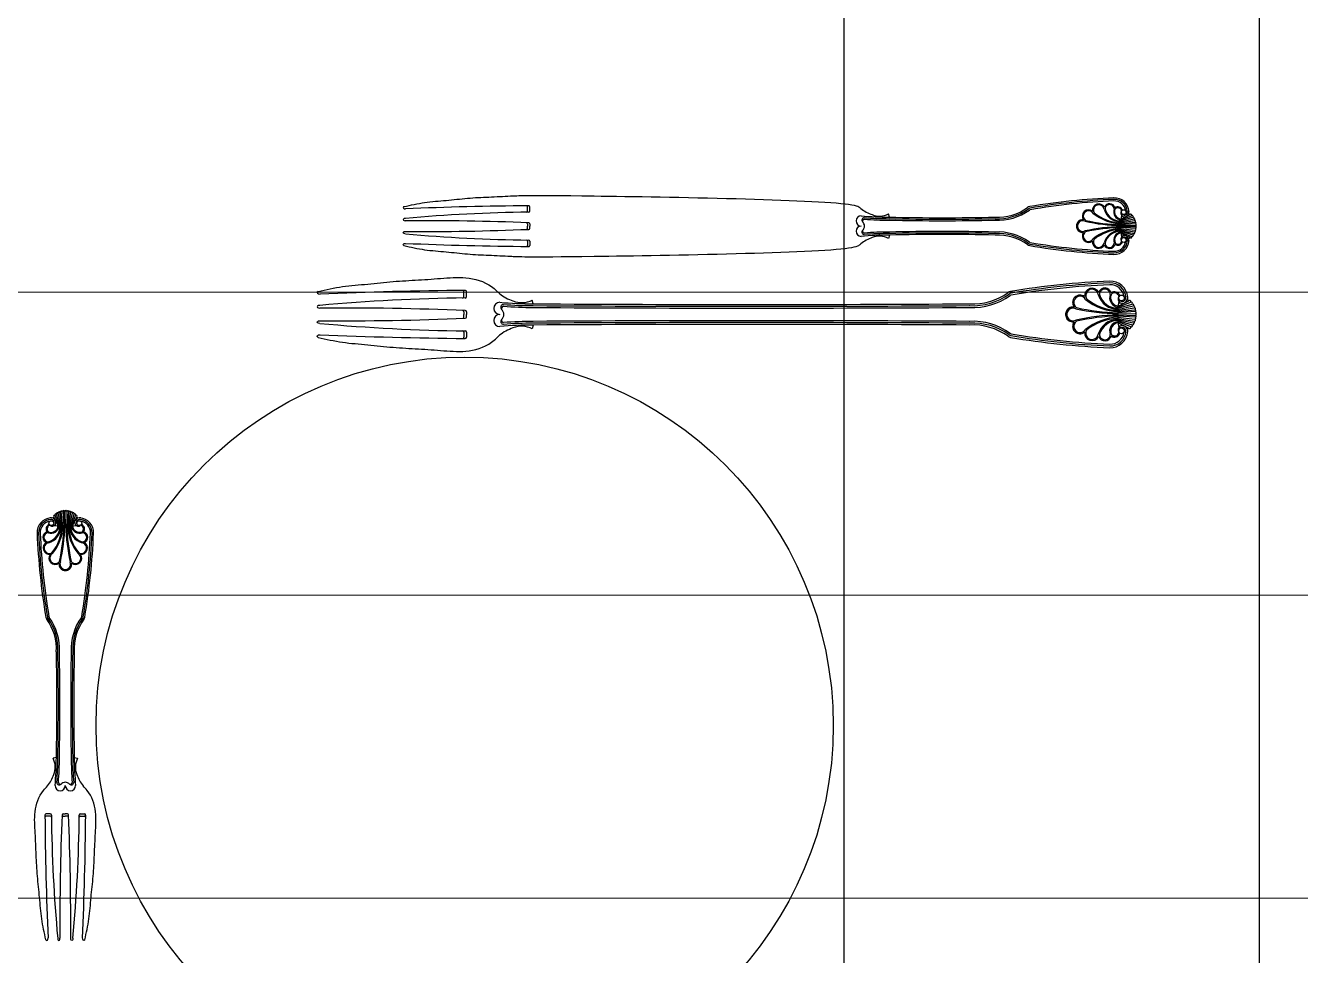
# Model space of a CAD drawing. Header units: millimetres. Extents: x -18512 to 101824, y -95768 to 52898.
# Drawn here: x 32604.5 to 33025.2, y -50671.5 to -50364.4 of the extents above; entities that cross this region are included whole.
import ezdxf

# ---------------------------------------------------------------- set-up
doc = ezdxf.new("R2010")
doc.units = ezdxf.units.MM
doc.header["$LTSCALE"] = 25
doc.layers.add('1547 I-StB-p-00-GA$0$WD-FURNITURE', color=1, linetype='Continuous')
doc.layers.add('1547 I-StB-p-00-GA$0$WD-FURNITURE-DETAIL', color=126, linetype='Continuous')
doc.layers.add('wood flooring', color=8, linetype='Continuous', lineweight=13)

# ---------------------------------------------------------------- blocks, each defined once
blk = doc.blocks.new('1547 I-StB-p-00-GA$0$chair')
at = {"layer": '1547 I-StB-p-00-GA$0$WD-FURNITURE'}
blk.add_line((-361.61, -323.4), (363.64, -323.39), dxfattribs=at)

msp = doc.modelspace()

# ---------------------------------------------------------------- hatches: boundary and pattern name
at = {"layer": 'wood flooring'}
h = msp.add_hatch(dxfattribs=at)
h.set_pattern_fill('_USER', color=256, scale=100, pattern_type=0)
h.set_pattern_definition([(360, (338285.01, 171947.46), (-2e-14, 100), [])])
h.paths.add_polyline_path([(33755.49, -49171.88), (31012.89, -49171.88), (31012.89, -49811.47), (31012.89, -62446.88), (32698.09, -62446.88), (32698.09, -63146.88), (33808.09, -63146.88)])

# ---------------------------------------------------------------- linework, layer by layer
at = {"layer": '1547 I-StB-p-00-GA$0$WD-FURNITURE'}
msp.add_lwpolyline([(31892.63, -50068.12), (32930.47, -50068.12, -0.414214), (33011.55, -50149.21), (33011.55, -53487.04, -0.414214), (32930.47, -53568.12), (31892.63, -53568.12, -0.414214), (31811.55, -53487.04), (31811.55, -50149.21, -0.414214)], format="xyb", close=True, dxfattribs=at)
at = {"layer": '1547 I-StB-p-00-GA$0$WD-FURNITURE-DETAIL'}
for p, q in [((32770.15, -50425.72), (32770.15, -50424.31)), ((32770.86, -50425.72), (32770.86, -50424.31)), ((32889.53, -50427.71), (32889.28, -50426.64)), ((32965.88, -50428.95), (32969.81, -50427.76)), ((32965.9, -50428.65), (32969.41, -50427.29)), ((32965.93, -50428.34), (32968.96, -50426.86)), ((32966.03, -50427.39), (32966.42, -50427.39)), ((32770.15, -50429.95), (32770.15, -50430.67)), ((32770.15, -50431.39), (32770.15, -50430.67)), ((32770.86, -50429.95), (32770.86, -50430.67)), ((32770.86, -50431.39), (32770.86, -50430.67)), ((32970.7, -50429.89), (32965.83, -50430.2)), ((32965.83, -50430.52), (32970.75, -50430.42)), ((32965.83, -50430.83), (32970.75, -50430.93)), ((32970.7, -50431.45), (32965.83, -50431.14)), ((32965.84, -50429.58), (32970.4, -50428.81)), ((32965.84, -50429.89), (32970.58, -50429.35)), ((32965.84, -50431.45), (32970.58, -50431.99)), ((32965.84, -50431.77), (32970.4, -50432.53)), ((32965.86, -50429.27), (32970.14, -50428.28)), ((32965.86, -50432.08), (32970.14, -50433.07)), ((32770.15, -50435.62), (32770.15, -50437.04)), ((32770.86, -50435.62), (32770.86, -50437.04)), ((32889.53, -50433.64), (32889.28, -50434.71)), ((32965.88, -50432.39), (32969.81, -50433.58)), ((32965.9, -50432.7), (32969.41, -50434.06)), ((32965.93, -50433.01), (32968.96, -50434.48)), ((32749.15, -50453.99), (32749.15, -50452.32)), ((32749.98, -50453.99), (32749.98, -50452.32)), ((32772.01, -50456.33), (32771.71, -50455.07)), ((32964.93, -50458.17), (32969.98, -50457)), ((32964.95, -50457.8), (32969.59, -50456.4)), ((32964.98, -50457.44), (32969.12, -50455.83)), ((32965.01, -50457.07), (32968.59, -50455.33)), ((32965.14, -50455.95), (32965.59, -50455.95)), ((32749.15, -50458.97), (32749.15, -50459.83)), ((32749.15, -50460.68), (32749.15, -50459.83)), ((32749.98, -50458.97), (32749.98, -50459.83)), ((32749.98, -50460.68), (32749.98, -50459.83)), ((32970.64, -50458.9), (32964.9, -50459.27)), ((32964.9, -50459.64), (32970.71, -50459.52)), ((32964.9, -50460.01), (32970.71, -50460.13)), ((32970.64, -50460.75), (32964.9, -50460.38)), ((32964.91, -50458.9), (32970.5, -50458.27)), ((32964.91, -50460.75), (32970.5, -50461.38)), ((32964.92, -50458.54), (32970.28, -50457.63)), ((32964.92, -50461.12), (32970.28, -50462.02)), ((32964.93, -50461.49), (32969.98, -50462.65)), ((32749.15, -50465.66), (32749.15, -50467.33)), ((32749.98, -50465.66), (32749.98, -50467.33)), ((32772.01, -50463.32), (32771.71, -50464.59)), ((32964.95, -50461.86), (32969.59, -50463.26)), ((32964.98, -50462.21), (32969.12, -50463.82)), ((32965.01, -50462.58), (32968.59, -50464.32)), ((32615.29, -50529.66), (32613.82, -50526.63)), ((32615.61, -50529.69), (32614.24, -50526.18)), ((32615.91, -50529.71), (32614.72, -50525.78)), ((32616.22, -50529.73), (32615.24, -50525.45)), ((32616.54, -50529.74), (32615.77, -50525.19)), ((32616.85, -50529.75), (32616.31, -50525.01)), ((32616.85, -50524.89), (32617.16, -50529.76)), ((32617.47, -50529.76), (32617.37, -50524.84)), ((32617.79, -50529.76), (32617.89, -50524.84)), ((32618.41, -50524.89), (32618.1, -50529.76)), ((32618.41, -50529.75), (32618.95, -50525.01)), ((32618.72, -50529.74), (32619.49, -50525.19)), ((32619.04, -50529.73), (32620.02, -50525.45)), ((32619.35, -50529.71), (32620.54, -50525.78)), ((32619.65, -50529.69), (32621.02, -50526.18)), ((32619.97, -50529.66), (32621.44, -50526.63)), ((32614.35, -50529.56), (32614.35, -50529.17)), ((32614.67, -50606.06), (32613.6, -50606.31)), ((32620.59, -50606.06), (32621.67, -50606.31)), ((32612.68, -50624.73), (32611.27, -50624.73)), ((32612.68, -50625.44), (32611.27, -50625.44)), ((32616.91, -50624.73), (32617.63, -50624.73)), ((32616.91, -50625.44), (32617.63, -50625.44)), ((32618.35, -50624.73), (32617.63, -50624.73)), ((32618.35, -50625.44), (32617.63, -50625.44)), ((32622.58, -50624.73), (32623.99, -50624.73)), ((32622.58, -50625.44), (32623.99, -50625.44))]:
    msp.add_line(p, q, dxfattribs=at)
for centre, radius in [((32966.84, -50426.08), 0.807), ((32966.84, -50435.27), 0.807), ((32966.09, -50454.4), 0.952), ((32966.09, -50465.25), 0.952), ((32749.39, -50595.53), 121.62), ((32613.03, -50528.75), 0.807), ((32622.23, -50528.75), 0.807)]:
    msp.add_circle(centre, radius, dxfattribs=at)
for centre, radius, start, end in [((32972.45, -50640.55), 219.38, 92.3287, 99.6075), ((32972.45, -50640.55), 219.38, 92.3287, 99.6075), ((32972.45, -50640.55), 218.87, 92.3287, 99.6075), ((32972.45, -50640.55), 218.36, 92.3287, 99.6075), ((32958.62, -50425.42), 2.08, 26.7327, 187.7375), ((32958.62, -50425.42), 1.77, 9.4408, 208.3667), ((32962.2, -50425.09), 1.82, 14.7229, 160.476), ((32962.2, -50425.09), 1.51, 0.441, 181.2158), ((32963.73, -50426.25), 4.9, 4.3291, 92.1871), ((32963.73, -50426.22), 4.36, 4.0194, 92.3201), ((32963.73, -50426.22), 3.85, 7.7931, 92.3201), ((32780.07, -51607.9), 1183.99, 90.46292, 92.43208), ((32775.9, -50930.13), 504.08, 90.613, 95.2447), ((32769.81, -50424.3), 0.344, 359.3186, 92.1638), ((32769.78, -50425.72), 0.368, 272.9546, 359.0812), ((32770.5, -50424.31), 0.354, 0, 90.5226), ((32770.5, -50425.72), 0.354, 270.7284, 0), ((32880.21, -50428.98), 1.69, 90, 270), ((32887.74, -50415.32), 12.19, 231.3201, 251.4767), ((32889.65, -50322.42), 105.29, 264.859, 269.9359), ((32881.26, -50428.7), 0.817, 91.4824, 224.4558), ((32889.65, -50322.42), 105.8, 265.4438, 269.9359), ((32886.31, -50420.99), 6.38, 247.4404, 297.6869), ((32906.98, -49593.38), 834.52, 268.80197, 271.19803), ((32925.35, -50411.15), 17.6, 266.7828, 306.0807), ((32925.35, -50411.15), 17.1, 266.7828, 306.0807), ((32925.35, -50411.15), 16.59, 266.7828, 306.0807), ((32936.12, -50425.92), 1.69, 99.6075, 126.0807), ((32936.12, -50425.92), 1.19, 99.6075, 126.0807), ((32936.12, -50425.92), 0.678, 99.6075, 126.0807), ((32955.28, -50427.35), 2.08, 52.4008, 217.1014), ((32955.28, -50427.35), 1.77, 30.0692, 233.7864), ((32966.47, -50414.65), 15.26, 230.7621, 267.6236), ((32966.47, -50414.63), 14.96, 231.027, 267.5892), ((32965.83, -50423.59), 5.67, 195.7123, 270.2899), ((32965.83, -50423.58), 5.37, 196.6588, 270.4563), ((32966.18, -50426.02), 2.64, 159.001, 263.9593), ((32966.23, -50425.94), 2.42, 161.025, 262.7237), ((32964.53, -50425.39), 0.637, 127.3656, 158.0771), ((32964.91, -50425.94), 1.62, 20.2859, 125.5944), ((32964.91, -50425.94), 1.31, 14.6867, 125.5944), ((32988.63, -50430.43), 22.8, 171.4617, 180.6145), ((32967.1, -50426.39), 1.21, 123.9169, 301.3825), ((32967.09, -50425.98), 1.06, 185.2135, 290.9162), ((32966.85, -50425.91), 1.23, 300.1422, 359.6733), ((32966.85, -50425.91), 1.75, 300.1422, 11.3169), ((32965.83, -50430.67), 4.93, 50.6522, 57.2798), ((32969.18, -50427.07), 0.312, 317.0286, 137.0286), ((32969.61, -50427.52), 0.312, 309.7805, 129.7805), ((32969.97, -50428.02), 0.305, 302.6037, 122.6037), ((32735.99, -51261.9), 833.02, 87.62469, 90.42439), ((32735.99, -49599.44), 833.02, 269.57561, 272.37531), ((32769.74, -50429.97), 0.413, 3.2459, 79.6012), ((32769.74, -50431.37), 0.413, 280.3988, 356.7541), ((32770.5, -50429.95), 0.354, 0, 87.5471), ((32770.5, -50431.39), 0.354, 272.4529, 0), ((32880.21, -50432.37), 1.69, 90, 270), ((32881.26, -50432.65), 0.817, 135.5442, 268.5176), ((32881.29, -50429.04), 0.645, 94.0293, 203.5908), ((32881.29, -50432.31), 0.645, 156.4092, 265.9707), ((32879.49, -50430.65), 1.82, 359.2391, 49.2146), ((32879.49, -50430.7), 1.82, 310.7854, 0.7609), ((32879.49, -50430.7), 1.82, 310.7854, 0.7609), ((32889.65, -50322.42), 106.31, 265.4699, 269.9359), ((32906.98, -49593.39), 835.51, 268.80214, 271.19786), ((32906.98, -49593.38), 835.01, 268.80205, 271.19795), ((32953.32, -50430.67), 2.08, 81.7647, 270), ((32953.32, -50430.67), 2.08, 90, 278.2353), ((32953.32, -50430.67), 1.77, 65.4306, 270), ((32953.32, -50430.67), 1.77, 90, 294.5694), ((32967.54, -50368.33), 62.21, 257.4829, 268.4226), ((32967.54, -50493.02), 62.22, 91.5779, 102.5166), ((32967.58, -50367.99), 62.24, 257.6233, 268.3916), ((32967.58, -50493.36), 62.24, 91.6084, 102.3767), ((32966.47, -50446.7), 15.26, 92.3952, 129.2379), ((32966.47, -50446.72), 14.96, 92.4664, 128.973), ((32965.83, -50437.75), 5.67, 89.9965, 164.2877), ((32988.63, -50430.92), 22.8, 179.3855, 188.5383), ((32970.27, -50428.55), 0.296, 295.6051, 115.6051), ((32970.49, -50429.08), 0.286, 288.8358, 108.8358), ((32970.49, -50432.26), 0.286, 251.1642, 71.1642), ((32970.64, -50429.62), 0.275, 282.3176, 102.3176), ((32970.64, -50431.72), 0.275, 257.6824, 77.6824), ((32970.72, -50430.15), 0.264, 276.0524, 96.0524), ((32970.72, -50431.19), 0.264, 263.9476, 83.9476), ((32970.75, -50430.67), 0.256, 267.6708, 92.3292), ((32775.9, -49931.22), 504.08, 264.7553, 269.387), ((32780.07, -49253.44), 1183.99, 267.56792, 269.53708), ((32769.78, -50435.63), 0.368, 0.9188, 87.0454), ((32770.5, -50435.62), 0.354, 0, 89.2716), ((32887.74, -50446.03), 12.19, 108.5233, 128.6799), ((32889.65, -50538.93), 105.29, 90.0641, 95.141), ((32889.65, -50538.93), 105.8, 90.0641, 94.5562), ((32889.65, -50538.93), 106.31, 90.0641, 94.5301), ((32889.65, -50538.93), 106.31, 90.0641, 94.5301), ((32886.31, -50440.36), 6.38, 62.3131, 112.5596), ((32906.89, -51267.95), 835.51, 88.79592, 91.19165), ((32906.89, -51267.96), 835.01, 88.79584, 91.19174), ((32906.89, -51267.97), 834.52, 88.79575, 91.19182), ((32925.35, -50450.2), 17.6, 53.9193, 93.2172), ((32925.35, -50450.2), 17.1, 53.9193, 93.2172), ((32925.35, -50450.2), 16.59, 53.9193, 93.2172), ((32936.12, -50435.42), 1.19, 233.9193, 260.3925), ((32936.12, -50435.42), 0.678, 233.9193, 260.3925), ((32972.45, -50220.79), 218.36, 260.3925, 267.6713), ((32955.28, -50433.99), 2.08, 142.8986, 307.5992), ((32955.28, -50433.99), 1.77, 126.2136, 329.9308), ((32958.62, -50435.93), 2.08, 172.2625, 333.2673), ((32958.62, -50435.93), 2.08, 172.2625, 333.2673), ((32958.62, -50435.93), 1.77, 151.6333, 350.5592), ((32958.62, -50435.93), 1.77, 151.6333, 350.5592), ((32965.83, -50437.76), 5.37, 90.0399, 163.3412), ((32962.2, -50436.25), 1.51, 178.7842, 359.559), ((32962.2, -50436.25), 1.51, 178.7842, 359.559), ((32966.16, -50435.32), 2.63, 95.8006, 201.1079), ((32963.73, -50435.1), 4.9, 267.8129, 355.6709), ((32963.73, -50435.12), 4.36, 267.6799, 355.9806), ((32963.73, -50435.12), 3.85, 267.6799, 352.2069), ((32966.16, -50435.32), 2.31, 95.8076, 201.9904), ((32964.53, -50435.96), 0.637, 201.9229, 232.6344), ((32964.91, -50435.4), 1.62, 234.4056, 339.7141), ((32964.91, -50435.4), 1.62, 234.4056, 339.7141), ((32965, -50435.48), 1.2, 215.5853, 347.9352), ((32964.91, -50435.4), 1.31, 234.4056, 345.3133), ((32967.1, -50434.96), 1.21, 58.6175, 236.0831), ((32967.09, -50435.37), 1.06, 69.0838, 174.7865), ((32966.85, -50435.44), 1.23, 348.2244, 59.8578), ((32966.85, -50435.44), 1.75, 348.6831, 59.8578), ((32965.83, -50430.67), 4.93, 302.7202, 309.3478), ((32969.18, -50434.27), 0.312, 222.9714, 42.9714), ((32969.61, -50433.82), 0.312, 230.2195, 50.2195), ((32969.97, -50433.32), 0.305, 237.3963, 57.3963), ((32970.27, -50432.8), 0.296, 244.3949, 64.3949), ((32769.81, -50437.04), 0.344, 267.8362, 0.6814), ((32770.5, -50437.04), 0.354, 269.4774, 0), ((32936.12, -50435.42), 1.69, 233.9193, 260.3925), ((32972.45, -50220.79), 219.38, 260.3925, 267.6713), ((32972.45, -50220.79), 219.38, 260.3925, 267.6713), ((32972.45, -50220.79), 218.87, 260.3925, 267.6713), ((32962.2, -50436.25), 1.82, 199.524, 345.2771), ((32962.2, -50436.25), 1.82, 199.524, 345.2771), ((32972.71, -50707.44), 258.82, 92.3287, 99.6075), ((32972.71, -50707.44), 258.82, 92.3287, 99.6075), ((32962.42, -50454.61), 5.78, 4.3291, 92.1871), ((32760.85, -51848.69), 1396.84, 90.46293, 92.43208), ((32748.74, -50452.31), 0.406, 359.3186, 92.1638), ((32749.57, -50452.32), 0.417, 0, 90.5226), ((32769.9, -50441.71), 14.39, 231.3201, 251.4767), ((32917.15, -50436.79), 20.17, 266.7828, 306.0807), ((32917.15, -50436.79), 19.57, 266.7828, 306.0807), ((32929.85, -50454.22), 2, 99.6075, 126.0807), ((32929.85, -50454.22), 1.4, 99.6075, 126.0807), ((32972.71, -50707.44), 258.22, 92.3287, 99.6075), ((32972.71, -50707.44), 257.62, 92.3287, 99.6075), ((32956.39, -50453.63), 2.46, 26.7327, 187.7375), ((32956.39, -50453.63), 2.09, 9.4408, 208.3667), ((32960.62, -50453.24), 2.15, 14.7229, 160.476), ((32960.62, -50453.24), 1.78, 0.441, 181.2158), ((32962.43, -50454.58), 5.15, 4.0194, 92.3201), ((32962.43, -50454.58), 4.55, 7.7931, 92.3201), ((32963.37, -50453.59), 0.751, 127.3656, 158.0771), ((32963.81, -50454.25), 1.91, 20.2859, 125.5944), ((32963.81, -50454.25), 1.54, 14.6867, 125.5944), ((32755.93, -51049.07), 594.7, 90.61301, 95.24467), ((32748.71, -50453.98), 0.434, 272.9546, 359.0812), ((32749.57, -50453.99), 0.417, 270.7284, 0), ((32761.02, -50457.83), 2, 90, 270), ((32772.15, -50332.11), 124.22, 264.859, 269.9359), ((32762.26, -50457.5), 0.964, 91.4824, 224.4558), ((32762.3, -50457.9), 0.76, 94.0293, 203.5908), ((32772.15, -50332.11), 124.82, 265.4438, 269.9359), ((32772.15, -50332.11), 125.42, 265.4699, 269.9359), ((32768.22, -50448.4), 7.53, 247.4404, 297.6869), ((32844.03, -38408.74), 12048.4, 269.657459, 270.342541), ((32844.03, -38406.26), 12050.28, 269.657564, 270.342436), ((32917.15, -50436.79), 20.77, 266.7828, 306.0807), ((32929.85, -50454.22), 0.799, 99.6075, 126.0807), ((32950.14, -50459.83), 2.46, 81.7647, 270), ((32950.14, -50459.83), 2.46, 90, 278.2353), ((32952.46, -50455.91), 2.46, 52.4008, 217.1014), ((32952.46, -50455.91), 2.09, 30.0692, 233.7864), ((32965.65, -50440.92), 18, 230.7621, 267.6236), ((32965.66, -50440.9), 17.66, 231.027, 267.5892), ((32964.9, -50451.47), 6.69, 195.7123, 270.2899), ((32964.9, -50451.46), 6.33, 196.6588, 270.4563), ((32965.31, -50454.34), 3.11, 159.001, 263.9593), ((32965.37, -50454.24), 2.85, 161.025, 262.7237), ((32991.79, -50459.54), 26.9, 171.4617, 180.6145), ((32966.4, -50454.77), 1.43, 123.9169, 301.3825), ((32966.39, -50454.29), 1.26, 185.2135, 290.9162), ((32966.11, -50454.21), 1.45, 300.1422, 359.6733), ((32966.11, -50454.21), 2.07, 300.1422, 11.3169), ((32964.9, -50459.83), 5.81, 50.6522, 57.2798), ((32968.86, -50455.58), 0.368, 317.0286, 137.0286), ((32969.36, -50456.11), 0.368, 309.7805, 129.7805), ((32969.79, -50456.7), 0.36, 302.6037, 122.6037), ((32970.13, -50457.32), 0.35, 295.6051, 115.6051), ((32708.85, -51440.49), 982.78, 87.62469, 90.42439), ((32708.85, -49479.16), 982.78, 269.57561, 272.37531), ((32748.66, -50459), 0.487, 3.246, 79.6012), ((32748.66, -50460.65), 0.487, 280.3988, 356.7541), ((32749.57, -50458.97), 0.417, 0, 87.5471), ((32749.57, -50460.68), 0.417, 272.4529, 0), ((32761.02, -50461.83), 2, 90, 270), ((32762.26, -50462.15), 0.964, 135.5442, 268.5176), ((32762.3, -50461.76), 0.76, 156.4092, 265.9707), ((32760.17, -50459.8), 2.15, 359.2391, 49.2146), ((32760.17, -50459.85), 2.15, 310.7854, 0.7609), ((32760.17, -50459.85), 2.15, 310.7854, 0.7609), ((32844.03, -38411.22), 12046.52, 269.657354, 270.342647), ((32950.14, -50459.83), 2.09, 65.4306, 270), ((32950.14, -50459.83), 2.09, 90, 294.5694), ((32966.92, -50386.27), 73.4, 257.4829, 268.4226), ((32966.92, -50533.39), 73.41, 91.5779, 102.5166), ((32966.96, -50385.87), 73.43, 257.6233, 268.3916), ((32966.96, -50533.78), 73.43, 91.6084, 102.3767), ((32965.65, -50478.73), 18, 92.3952, 129.2379), ((32965.66, -50478.76), 17.66, 92.4664, 128.973), ((32964.9, -50468.18), 6.69, 89.9965, 164.2877), ((32991.79, -50460.11), 26.9, 179.3855, 188.5383), ((32970.39, -50457.95), 0.337, 288.8358, 108.8358), ((32970.39, -50461.7), 0.337, 251.1642, 71.1642), ((32970.57, -50458.59), 0.324, 282.3176, 102.3176), ((32970.57, -50461.07), 0.324, 257.6824, 77.6824), ((32970.67, -50459.21), 0.311, 276.0524, 96.0524), ((32970.67, -50460.44), 0.311, 263.9476, 83.9476), ((32970.71, -50459.83), 0.303, 267.6708, 92.3292), ((32755.93, -49870.58), 594.7, 264.75533, 269.38699), ((32748.71, -50465.67), 0.434, 0.9188, 87.0454), ((32749.57, -50465.66), 0.417, 0, 89.2716), ((32769.9, -50477.94), 14.39, 108.5233, 128.6799), ((32772.15, -50587.54), 124.22, 90.0641, 95.141), ((32772.15, -50587.54), 124.82, 90.0641, 94.5562), ((32772.15, -50587.54), 125.42, 90.0641, 94.5301), ((32772.15, -50587.54), 125.42, 90.0641, 94.5301), ((32768.22, -50471.26), 7.53, 62.3131, 112.5596), ((32843.66, -62508.43), 12046.52, 89.655577, 90.340869), ((32843.66, -62510.91), 12048.4, 89.655682, 90.340765), ((32843.66, -62513.39), 12050.28, 89.655788, 90.34066), ((32917.15, -50482.86), 20.77, 53.9193, 93.2172), ((32917.15, -50482.86), 20.17, 53.9193, 93.2172), ((32917.15, -50482.86), 19.57, 53.9193, 93.2172), ((32952.46, -50463.74), 2.46, 142.8986, 307.5992), ((32952.46, -50463.74), 2.09, 126.2136, 329.9308), ((32956.39, -50466.02), 2.46, 172.2625, 333.2673), ((32956.39, -50466.02), 2.46, 172.2625, 333.2673), ((32956.39, -50466.02), 2.09, 151.6333, 350.5592), ((32956.39, -50466.02), 2.09, 151.6333, 350.5592), ((32964.9, -50468.19), 6.33, 90.0399, 163.3412), ((32965.29, -50465.31), 3.1, 95.8006, 201.1079), ((32962.42, -50465.05), 5.78, 267.8129, 355.6709), ((32962.43, -50465.08), 5.15, 267.6799, 355.9806), ((32962.43, -50465.08), 4.55, 267.6799, 352.2069), ((32965.29, -50465.3), 2.73, 95.8076, 201.9904), ((32963.91, -50465.5), 1.42, 215.5853, 347.9352), ((32963.81, -50465.41), 1.54, 234.4056, 345.3133), ((32966.4, -50464.88), 1.43, 58.6175, 236.0831), ((32966.39, -50465.36), 1.26, 69.0838, 174.7865), ((32966.11, -50465.45), 1.45, 348.2244, 59.8578), ((32966.11, -50465.45), 2.07, 348.6831, 59.8578), ((32964.9, -50459.83), 5.81, 302.7202, 309.3478), ((32968.86, -50464.07), 0.368, 222.9714, 42.9714), ((32969.36, -50463.54), 0.368, 230.2195, 50.2195), ((32969.79, -50462.95), 0.36, 237.3963, 57.3963), ((32970.13, -50462.33), 0.35, 244.3949, 64.3949), ((32760.85, -49070.96), 1396.84, 267.56793, 269.53708), ((32748.74, -50467.34), 0.406, 267.8362, 0.6814), ((32749.57, -50467.33), 0.417, 269.4774, 0), ((32929.85, -50465.43), 2, 233.9193, 260.3925), ((32929.85, -50465.43), 1.4, 233.9193, 260.3925), ((32929.85, -50465.43), 0.799, 233.9193, 260.3925), ((32972.71, -50212.21), 258.82, 260.3925, 267.6713), ((32972.71, -50212.21), 258.82, 260.3925, 267.6713), ((32972.71, -50212.21), 258.22, 260.3925, 267.6713), ((32972.71, -50212.21), 257.62, 260.3925, 267.6713), ((32960.62, -50466.41), 2.15, 199.524, 345.2771), ((32960.62, -50466.41), 2.15, 199.524, 345.2771), ((32960.62, -50466.41), 1.78, 178.7842, 359.559), ((32960.62, -50466.41), 1.78, 178.7842, 359.559), ((32963.37, -50466.06), 0.751, 201.9229, 232.6344), ((32963.81, -50465.41), 1.91, 234.4056, 339.7141), ((32963.81, -50465.41), 1.91, 234.4056, 339.7141), ((32616.58, -50524.95), 0.275, 12.3176, 192.3176), ((32617.11, -50524.86), 0.264, 6.0524, 186.0524), ((32617.63, -50524.84), 0.256, 357.6708, 182.3292), ((32618.15, -50524.86), 0.264, 353.9476, 173.9476), ((32618.68, -50524.95), 0.275, 347.6824, 167.6824), ((32613.21, -50531.86), 4.9, 94.3291, 182.1871), ((32613.18, -50531.85), 4.36, 94.0194, 182.3201), ((32613.18, -50531.85), 3.85, 97.7931, 182.3201), ((32613.35, -50528.49), 1.21, 213.9169, 31.3825), ((32612.87, -50528.73), 1.75, 30.1422, 101.3169), ((32612.87, -50528.73), 1.23, 30.1422, 89.6733), ((32612.94, -50528.5), 1.06, 275.2135, 20.9162), ((32617.63, -50529.76), 4.93, 140.6522, 147.2798), ((32614.03, -50526.41), 0.312, 47.0286, 227.0286), ((32614.48, -50525.98), 0.312, 39.7805, 219.7805), ((32614.98, -50525.61), 0.305, 32.6037, 212.6037), ((32615.5, -50525.32), 0.296, 25.6051, 205.6051), ((32616.04, -50525.1), 0.286, 18.8358, 198.8358), ((32619.22, -50525.1), 0.286, 341.1642, 161.1642), ((32619.76, -50525.32), 0.296, 334.3949, 154.3949), ((32620.28, -50525.61), 0.305, 327.3963, 147.3963), ((32620.78, -50525.98), 0.312, 320.2195, 140.2195), ((32621.91, -50528.49), 1.21, 148.6175, 326.0831), ((32622.39, -50528.73), 1.75, 78.6831, 149.8578), ((32621.23, -50526.41), 0.312, 312.9714, 132.9714), ((32622.32, -50528.5), 1.06, 159.0838, 264.7865), ((32622.39, -50528.73), 1.23, 78.2244, 149.8578), ((32617.63, -50529.76), 4.93, 32.7202, 39.3478), ((32622.08, -50531.85), 4.36, 357.6799, 85.9806), ((32622.06, -50531.86), 4.9, 357.8129, 85.6709), ((32622.08, -50531.85), 3.85, 357.6799, 82.2069), ((32827.51, -50523.14), 219.38, 182.3287, 189.6075), ((32827.51, -50523.14), 219.38, 182.3287, 189.6075), ((32827.51, -50523.14), 218.87, 182.3287, 189.6075), ((32827.51, -50523.14), 218.36, 182.3287, 189.6075), ((32612.05, -50533.39), 1.82, 104.7229, 250.476), ((32612.05, -50533.39), 1.51, 90.441, 271.2158), ((32612.9, -50530.68), 1.62, 110.2859, 215.5944), ((32612.9, -50530.68), 1.31, 104.6867, 215.5944), ((32612.35, -50531.05), 0.637, 217.3656, 248.0771), ((32612.98, -50529.41), 2.64, 249.001, 353.9593), ((32610.54, -50529.75), 5.37, 286.6588, 0.4563), ((32610.55, -50529.76), 5.67, 285.7123, 0.2899), ((32612.89, -50529.36), 2.42, 251.025, 352.7237), ((32601.58, -50529.11), 14.96, 321.027, 357.5892), ((32601.6, -50529.12), 15.26, 320.7621, 357.6236), ((32617.39, -50506.96), 22.8, 261.4617, 270.6145), ((32554.95, -50528.01), 62.24, 347.6233, 358.3916), ((32555.28, -50528.05), 62.21, 347.4829, 358.4226), ((32617.87, -50506.96), 22.8, 269.3855, 278.5383), ((32679.98, -50528.04), 62.22, 181.5779, 192.5166), ((32680.32, -50528.01), 62.24, 181.6084, 192.3767), ((32633.66, -50529.12), 15.26, 182.3952, 219.2379), ((32633.68, -50529.11), 14.96, 182.4664, 218.973), ((32624.71, -50529.76), 5.67, 179.9965, 254.2877), ((32624.72, -50529.75), 5.37, 180.0399, 253.3412), ((32622.28, -50529.42), 2.63, 185.8006, 291.1079), ((32622.27, -50529.43), 2.31, 185.8076, 291.9904), ((32622.44, -50530.59), 1.2, 305.5853, 77.9352), ((32622.36, -50530.68), 1.31, 324.4056, 75.3133), ((32622.36, -50530.68), 1.62, 324.4056, 69.7141), ((32622.36, -50530.68), 1.62, 324.4056, 69.7141), ((32407.75, -50523.14), 218.36, 350.3925, 357.6713), ((32622.91, -50531.05), 0.637, 291.9229, 322.6344), ((32623.21, -50533.39), 1.51, 268.7842, 89.559), ((32623.21, -50533.39), 1.51, 268.7842, 89.559), ((32407.75, -50523.14), 218.87, 350.3925, 357.6713), ((32623.21, -50533.39), 1.82, 289.524, 75.2771), ((32623.21, -50533.39), 1.82, 289.524, 75.2771), ((32407.75, -50523.14), 219.38, 350.3925, 357.6713), ((32407.75, -50523.14), 219.38, 350.3925, 357.6713), ((32612.38, -50536.97), 2.08, 116.7327, 277.7375), ((32612.38, -50536.97), 1.77, 99.4408, 298.3667), ((32622.88, -50536.97), 1.77, 241.6333, 80.5592), ((32622.88, -50536.97), 1.77, 241.6333, 80.5592), ((32622.88, -50536.97), 2.08, 262.2625, 63.2673), ((32622.88, -50536.97), 2.08, 262.2625, 63.2673), ((32614.31, -50540.3), 2.08, 142.4008, 307.1014), ((32614.31, -50540.3), 1.77, 120.0692, 323.7864), ((32617.63, -50542.27), 1.77, 155.4306, 0), ((32617.63, -50542.27), 1.77, 180, 24.5694), ((32620.95, -50540.3), 1.77, 216.2136, 59.9308), ((32620.95, -50540.3), 2.08, 232.8986, 37.5992), ((32617.63, -50542.27), 2.08, 171.7647, 0), ((32617.63, -50542.27), 2.08, 180, 8.2353), ((32612.88, -50559.47), 1.69, 189.6075, 216.0807), ((32598.1, -50570.23), 16.59, 356.7828, 36.0807), ((32612.88, -50559.47), 1.19, 189.6075, 216.0807), ((32598.1, -50570.23), 17.1, 356.7828, 36.0807), ((32612.88, -50559.47), 0.678, 189.6075, 216.0807), ((32598.1, -50570.23), 17.6, 356.7828, 36.0807), ((32637.16, -50570.23), 17.6, 143.9193, 183.2172), ((32637.16, -50570.23), 17.1, 143.9193, 183.2172), ((32637.16, -50570.23), 16.59, 143.9193, 183.2172), ((32622.38, -50559.47), 0.678, 323.9193, 350.3925), ((32622.38, -50559.47), 1.19, 323.9193, 350.3925), ((32622.38, -50559.47), 1.69, 323.9193, 350.3925), ((31780.33, -50588.61), 834.52, 358.80197, 1.19803), ((31780.34, -50588.61), 835.01, 358.80205, 1.19795), ((31780.35, -50588.61), 835.51, 358.80214, 1.19786), ((33454.91, -50588.7), 835.51, 178.79592, 181.19165), ((33454.92, -50588.7), 835.01, 178.79584, 181.19174), ((33454.93, -50588.7), 834.52, 178.79575, 181.19182), ((32607.94, -50609.28), 6.38, 337.4404, 27.6869), ((32509.38, -50605.94), 105.29, 354.859, 359.9359), ((32509.38, -50605.94), 105.8, 355.4438, 359.9359), ((32509.38, -50605.94), 106.31, 355.4699, 359.9359), ((32725.88, -50605.94), 106.31, 180.0641, 184.5301), ((32725.88, -50605.94), 106.31, 180.0641, 184.5301), ((32725.88, -50605.94), 105.8, 180.0641, 184.5562), ((32725.88, -50605.94), 105.29, 180.0641, 185.141), ((32627.32, -50609.28), 6.38, 152.3131, 202.5596), ((32602.28, -50607.85), 12.19, 321.3201, 341.4767), ((32632.99, -50607.85), 12.19, 198.5233, 218.6799), ((32615.94, -50615.38), 1.69, 180, 0), ((32615.66, -50614.33), 0.817, 181.4824, 314.4558), ((32615.99, -50614.29), 0.645, 184.0293, 293.5908), ((32617.61, -50616.1), 1.82, 89.2391, 139.2146), ((32617.65, -50616.1), 1.82, 40.7854, 90.7609), ((32617.65, -50616.1), 1.82, 40.7854, 90.7609), ((32619.32, -50615.38), 1.69, 180, 0), ((32619.27, -50614.29), 0.645, 246.4092, 355.9707), ((32619.6, -50614.33), 0.817, 225.5442, 358.5176), ((32611.27, -50625.08), 0.354, 90, 180.5226), ((33794.86, -50615.52), 1183.99, 180.46292, 182.43208), ((32611.26, -50625.78), 0.344, 89.3186, 182.1638), ((32612.68, -50625.08), 0.354, 0.7284, 90), ((32612.68, -50625.81), 0.368, 2.9546, 89.0812), ((33117.08, -50619.69), 504.08, 180.613, 185.2447), ((33448.86, -50659.59), 833.02, 177.62469, 180.42439), ((32616.93, -50625.85), 0.413, 93.2459, 169.6012), ((32616.91, -50625.08), 0.354, 90, 177.5471), ((32618.35, -50625.08), 0.354, 2.4529, 90), ((32618.33, -50625.85), 0.413, 10.3988, 86.7541), ((31786.4, -50659.59), 833.02, 359.57561, 2.37531), ((32118.18, -50619.69), 504.08, 354.7553, 359.387), ((32622.58, -50625.08), 0.354, 90, 179.2716), ((32622.58, -50625.81), 0.368, 90.9188, 177.0454), ((31440.4, -50615.52), 1183.99, 357.56792, 359.53708), ((32623.99, -50625.08), 0.354, 359.4774, 90), ((32624, -50625.78), 0.344, 357.8362, 90.6814)]:
    msp.add_arc(centre, radius, start, end, dxfattribs=at)
for centre, major_axis, ratio, start_param, end_param in [((32729.82, -50424.56), (-0.707, 0), 0.592719, -0.836557, 1.713229), ((32729.82, -50428.53), (-0.707, 0), 0.525862, 4.712389, 7.853982), ((32701.57, -50452.62), (0.835, 0), 0.592719, 2.305035, 4.854822), ((32701.57, -50457.3), (0.835, 0), 0.525862, 1.570796, 4.712389), ((32611.52, -50665.76), (0, -0.707), 0.592719, -0.836557, 1.713229), ((32615.49, -50665.76), (0, -0.707), 0.525862, 4.712389, 7.853982)]:
    msp.add_ellipse(centre, major_axis=major_axis, ratio=ratio, start_param=start_param, end_param=end_param, dxfattribs=at)
at = {"layer": '1547 I-StB-p-00-GA$0$WD-FURNITURE-DETAIL', "extrusion": (0, 0, -1)}
for centre, major_axis, ratio, start_param, end_param in [((32729.82, -50436.78), (0.707, 0), 0.592719, 2.305035, 4.854822), ((32729.82, -50432.81), (-0.707, 0), 0.525862, 4.712389, 7.853982), ((32701.57, -50462.35), (0.835, 0), 0.525862, 1.570796, 4.712389), ((32701.57, -50467.03), (0.835, 0), 0.592719, 2.305035, 4.854822), ((32619.77, -50665.76), (0, -0.707), 0.525862, 4.712389, 7.853982), ((32623.74, -50665.76), (0, 0.707), 0.592719, 2.305035, 4.854822)]:
    msp.add_ellipse(centre, major_axis=major_axis, ratio=ratio, start_param=start_param, end_param=end_param, dxfattribs=at)
at = {"layer": '1547 I-StB-p-00-GA$0$WD-FURNITURE-DETAIL'}
for points, knots in [([(32729.35, -50424.25), (32731.62, -50423.73), (32736.21, -50422.7), (32743.28, -50422.25), (32750.32, -50421.38), (32757.41, -50421.06), (32764.5, -50420.77), (32771.69, -50420.23), (32877.38, -50422.08), (32879.64, -50424.36), (32880.12, -50424.84)], [0.294726, 0.294726, 0.294726, 0.294726, 8.898289, 17.667298, 26.436307, 35.172697, 43.900914, 52.62913, 61.961467, 64.457874, 64.457874, 64.457874, 64.457874]), ([(32729.35, -50437.09), (32731.62, -50437.61), (32736.21, -50438.65), (32743.28, -50439.09), (32750.32, -50439.96), (32757.41, -50440.28), (32764.5, -50440.58), (32771.69, -50441.11), (32877.38, -50439.26), (32879.64, -50436.99), (32880.12, -50436.51)], [0.294726, 0.294726, 0.294726, 0.294726, 8.898289, 17.667298, 26.436307, 35.172697, 43.900914, 52.62913, 61.961467, 64.457874, 64.457874, 64.457874, 64.457874]), ([(32701.01, -50452.25), (32703.69, -50451.64), (32709.11, -50450.42), (32717.44, -50449.89), (32725.76, -50448.87), (32734.12, -50448.49), (32742.48, -50447.86), (32751.03, -50447.21), (32757.68, -50449.69), (32760.34, -50452.38), (32760.91, -50452.94)], [0.337776, 0.337776, 0.337776, 0.337776, 10.198039, 20.247915, 30.29779, 40.310282, 50.313407, 60.316531, 71.012018, 73.873069, 73.873069, 73.873069, 73.873069]), ([(32701.01, -50467.4), (32703.69, -50468.01), (32709.11, -50469.23), (32717.44, -50469.76), (32725.76, -50470.78), (32734.12, -50471.16), (32742.48, -50471.8), (32751.03, -50472.44), (32757.68, -50469.96), (32760.34, -50467.28), (32760.91, -50466.71)], [0.337776, 0.337776, 0.337776, 0.337776, 10.198039, 20.247915, 30.29779, 40.310282, 50.313407, 60.316531, 71.012018, 73.873069, 73.873069, 73.873069, 73.873069]), ([(32611.21, -50666.24), (32610.69, -50663.97), (32609.66, -50659.38), (32609.21, -50652.31), (32608.34, -50645.26), (32608.02, -50638.18), (32607.73, -50631.09), (32607.19, -50623.89), (32609.04, -50618.21), (32611.32, -50615.95), (32611.79, -50615.47)], [0.294726, 0.294726, 0.294726, 0.294726, 8.898289, 17.667298, 26.436307, 35.172697, 43.900914, 52.62913, 61.961467, 64.457874, 64.457874, 64.457874, 64.457874]), ([(32624.05, -50666.24), (32624.57, -50663.97), (32625.6, -50659.38), (32626.05, -50652.31), (32626.92, -50645.26), (32627.24, -50638.18), (32627.53, -50631.09), (32628.07, -50623.89), (32626.22, -50618.21), (32623.95, -50615.95), (32623.47, -50615.47)], [0.294726, 0.294726, 0.294726, 0.294726, 8.898289, 17.667298, 26.436307, 35.172697, 43.900914, 52.62913, 61.961467, 64.457874, 64.457874, 64.457874, 64.457874])]:
    msp.add_open_spline(points, degree=3, knots=knots, dxfattribs=at)

# ---------------------------------------------------------------- block references
at = {"layer": '1547 I-StB-p-00-GA$0$WD-FURNITURE', "xscale": 0.810810810810556, "yscale": 0.810810810810556, "zscale": 0.810810810810556, "rotation": 270}
msp.add_blockref('1547 I-StB-p-00-GA$0$chair', (33136.68, -50544.7), dxfattribs=at)

doc.saveas('drawing.dxf')
